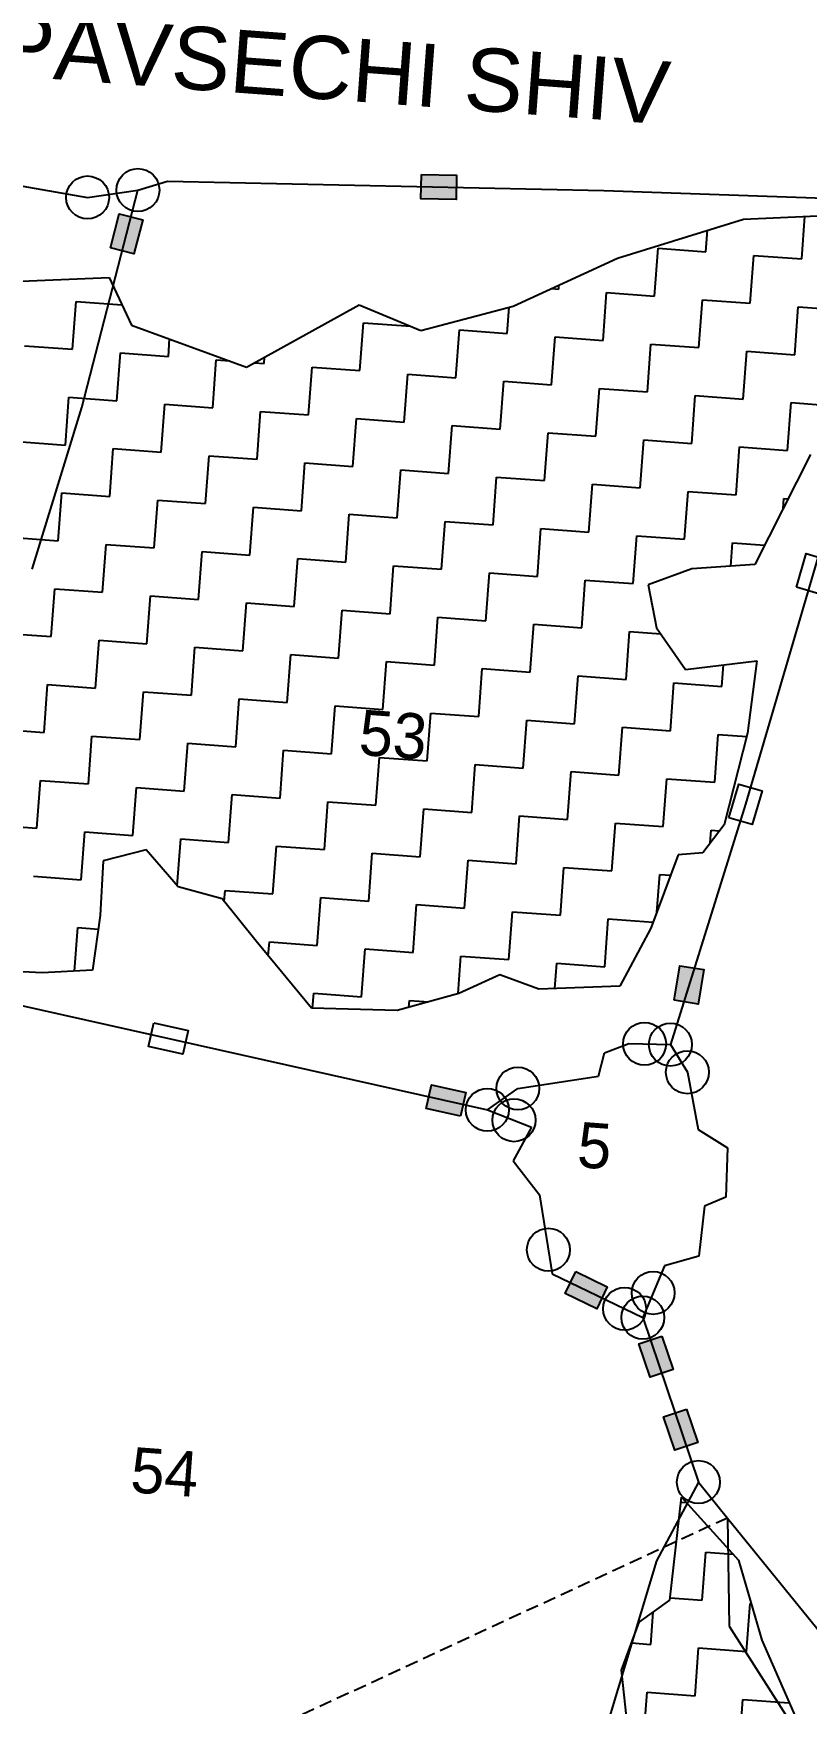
# Model space of a CAD drawing. Header units: metres. Extents: x 317417 to 320594, y 1863773 to 1867597.
# Drawn here: x 319473 to 319778, y 1865968 to 1866628 of the extents above; entities that cross this region are included whole.
import ezdxf

# ---------------------------------------------------------------- set-up
doc = ezdxf.new("R2010")
doc.units = ezdxf.units.M
doc.header["$MEASUREMENT"] = 0
doc.linetypes.add('DASHED', pattern=[0.75, 0.5, -0.25])
for name, color, linetype in [('LINE_FOOTPATH', 1, 'DASHED'), ('LINE_WATER', 4, 'Continuous'), ('POLY_HATCH', 12, 'Continuous'), ('POLY_PARCEL', 6, 'Continuous'), ('TEXT_MAPOUT', 7, 'Continuous'), ('TEXT_PARCEL', 7, 'Continuous'), ('V_BOUND_LINE', 7, 'Continuous')]:
    doc.layers.add(name, color=color, linetype=linetype)
doc.styles.get("Standard").update_dxf_attribs({"font": 'arial.ttf'})
doc.styles.add('TEXT_MAP', font='')
doc.styles.get('TEXT_MAP').set_extended_font_data('Kruti Dev 050')

msp = doc.modelspace()

# ---------------------------------------------------------------- hatches: boundary and pattern name
for points in [[(319639.83, 1866562.69), (319640.04, 1866572.28), (319626.18, 1866572.57), (319625.97, 1866562.98)], [(319516.05, 1866554.6), (319506.77, 1866557.01), (319503.3, 1866543.58), (319512.58, 1866541.18)], [(319737.72, 1866258.39), (319728.25, 1866259.92), (319726.03, 1866246.24), (319735.5, 1866244.7)], [(319630.17, 1866212.81), (319628.07, 1866203.45), (319641.6, 1866200.42), (319643.7, 1866209.78)], [(319695.39, 1866124.35), (319699.57, 1866132.98), (319687.1, 1866139.03), (319682.91, 1866130.4)], [(319716.47, 1866097.35), (319725.56, 1866100.42), (319721.12, 1866113.56), (319712.03, 1866110.49)], [(319726.23, 1866068.47), (319735.32, 1866071.54), (319730.88, 1866084.67), (319721.79, 1866081.6)]]:
    msp.add_hatch(color=256).paths.add_polyline_path(points)

# ---------------------------------------------------------------- linework, layer by layer
for points in [[(319626.18, 1866572.57), (319640.04, 1866572.28), (319639.83, 1866562.69), (319625.97, 1866562.98)], [(319503.3, 1866543.58), (319506.77, 1866557.01), (319516.05, 1866554.6), (319512.58, 1866541.18)], [(319774.29, 1866409.43), (319778.18, 1866422.73), (319787.39, 1866420.04), (319783.49, 1866406.73)], [(319747.64, 1866318.4), (319751.54, 1866331.7), (319760.74, 1866329.01), (319756.85, 1866315.7)], [(319726.03, 1866246.24), (319728.25, 1866259.92), (319737.72, 1866258.39), (319735.5, 1866244.7)], [(319520.39, 1866237.37), (319533.92, 1866234.34), (319531.82, 1866224.99), (319518.29, 1866228.01)], [(319641.6, 1866200.42), (319628.07, 1866203.45), (319630.17, 1866212.81), (319643.7, 1866209.78)], [(319687.1, 1866139.03), (319699.57, 1866132.98), (319695.39, 1866124.35), (319682.91, 1866130.4)], [(319721.12, 1866113.56), (319725.56, 1866100.42), (319716.47, 1866097.35), (319712.03, 1866110.49)], [(319730.88, 1866084.67), (319735.32, 1866071.54), (319726.23, 1866068.47), (319721.79, 1866081.6)]]:
    msp.add_lwpolyline(points, close=True)
for centre in [(319494.24, 1866563.47), (319514.15, 1866566.4), (319714.29, 1866229.04), (319724.51, 1866228.74), (319731.23, 1866217.79), (319664.22, 1866211.4), (319652.18, 1866202.97), (319662.71, 1866198.86), (319676.29, 1866147.69), (319717.68, 1866130.6), (319706.41, 1866124.33), (319713.6, 1866120.84), (319735.55, 1866055.87)]:
    msp.add_circle(centre, 8.48)
at = {"layer": 'LINE_FOOTPATH', "ltscale": 10}
msp.add_line((319747.06, 1866041.67), (319562.13, 1865956.13), dxfattribs=at)
at = {"layer": 'LINE_WATER'}
for p, q in [((319747.06, 1866041.67), (319747.69, 1865998.93)), ((319747.69, 1865998.93), (319773.91, 1865957.83))]:
    msp.add_line(p, q, dxfattribs=at)
at = {"layer": 'POLY_HATCH'}
for p, q in [((319703.6, 1866539.49), (319753.35, 1866554.92)), ((319753.35, 1866554.92), (319791.48, 1866556.64)), ((319662.42, 1866520.49), (319703.6, 1866539.49)), ((319464.81, 1866530.26), (319502.73, 1866531.86)), ((319502.73, 1866531.86), (319511.64, 1866513.05)), ((319557.05, 1866496.44), (319601.59, 1866521.08)), ((319601.59, 1866521.08), (319625.87, 1866510.94)), ((319625.87, 1866510.94), (319662.42, 1866520.49)), ((319511.64, 1866513.05), (319557.05, 1866496.44)), ((319779.88, 1866461.84), (319757.9, 1866418.43)), ((319732.95, 1866416.74), (319715.75, 1866410.42)), ((319757.9, 1866418.43), (319732.95, 1866416.74)), ((319715.75, 1866410.42), (319719.05, 1866393.47)), ((319719.05, 1866393.47), (319730.5, 1866376.93)), ((319730.5, 1866376.93), (319758.63, 1866380.41)), ((319758.63, 1866380.41), (319754.99, 1866351.83)), ((319754.99, 1866351.83), (319745.7, 1866315.57)), ((319745.7, 1866315.57), (319737.28, 1866304.56)), ((319500.37, 1866301.4), (319499.27, 1866279.72)), ((319517.42, 1866305.7), (319500.37, 1866301.4)), ((319530.02, 1866291.1), (319517.42, 1866305.7)), ((319727.59, 1866303.76), (319716.82, 1866274.7)), ((319737.28, 1866304.56), (319727.59, 1866303.76)), ((319547.4, 1866286.27), (319530.02, 1866291.1)), ((319560.85, 1866269.58), (319547.4, 1866286.27)), ((319499.27, 1866279.72), (319496.15, 1866258.19)), ((319716.82, 1866274.7), (319704.48, 1866251.82)), ((319582.71, 1866243.15), (319560.85, 1866269.58)), ((319476.31, 1866257.13), (319457.62, 1866258.01)), ((319496.15, 1866258.19), (319476.31, 1866257.13)), ((319657.18, 1866256.35), (319640.92, 1866248.95)), ((319672.46, 1866250.66), (319657.18, 1866256.35)), ((319640.92, 1866248.95), (319616.59, 1866242.15)), ((319704.48, 1866251.82), (319672.46, 1866250.66)), ((319616.59, 1866242.15), (319582.71, 1866243.15)), ((319724.25, 1866009.16), (319728.88, 1866049.86)), ((319728.88, 1866049.86), (319751.45, 1866024.97)), ((319751.45, 1866024.97), (319760.58, 1865993.44)), ((319712.21, 1866000.56), (319724.25, 1866009.16)), ((319705.24, 1865981.52), (319712.21, 1866000.56)), ((319760.58, 1865993.44), (319777.42, 1865954.88)), ((319708.67, 1865948.81), (319705.24, 1865981.52))]:
    msp.add_line(p, q, dxfattribs=at)
at = {"layer": 'POLY_HATCH', "linetype": 'Continuous'}
for p, q in [((319776.41, 1866539.17), (319777.66, 1866556.02)), ((319738.56, 1866541.98), (319739.19, 1866550.53)), ((319718.23, 1866524.46), (319719.63, 1866543.39)), ((319719.63, 1866543.39), (319738.56, 1866541.98)), ((319756.08, 1866521.65), (319757.49, 1866540.58)), ((319757.49, 1866540.58), (319776.41, 1866539.17)), ((319677.58, 1866527.48), (319680.38, 1866527.27)), ((319680.38, 1866527.27), (319680.49, 1866528.83)), ((319697.9, 1866506.94), (319699.3, 1866525.87)), ((319699.3, 1866525.87), (319718.23, 1866524.46)), ((319488.31, 1866503.48), (319489.71, 1866522.41)), ((319489.71, 1866522.41), (319507.85, 1866521.06)), ((319660.05, 1866509.76), (319660.81, 1866520.07)), ((319735.75, 1866504.13), (319737.15, 1866523.06)), ((319737.15, 1866523.06), (319756.08, 1866521.65)), ((319773.6, 1866501.32), (319775.01, 1866520.25)), ((319775.01, 1866520.25), (319793.93, 1866518.84)), ((319601.86, 1866495.05), (319603.27, 1866513.97)), ((319603.27, 1866513.97), (319621.94, 1866512.59)), ((319469.38, 1866504.89), (319488.31, 1866503.48)), ((319526.16, 1866500.67), (319526.67, 1866507.56)), ((319639.71, 1866492.24), (319641.12, 1866511.16)), ((319641.12, 1866511.16), (319660.05, 1866509.76)), ((319677.57, 1866489.42), (319678.97, 1866508.35)), ((319678.97, 1866508.35), (319697.9, 1866506.94)), ((319715.42, 1866486.61), (319716.82, 1866505.54)), ((319716.82, 1866505.54), (319735.75, 1866504.13)), ((319505.83, 1866483.15), (319507.23, 1866502.08)), ((319507.23, 1866502.08), (319526.16, 1866500.67)), ((319543.68, 1866480.34), (319545.09, 1866499.26)), ((319545.09, 1866499.26), (319550.42, 1866498.87)), ((319564.01, 1866497.86), (319564.2, 1866500.4)), ((319753.27, 1866483.8), (319754.67, 1866502.73)), ((319754.67, 1866502.73), (319773.6, 1866501.32)), ((319560.13, 1866498.15), (319564.01, 1866497.86)), ((319581.53, 1866477.53), (319582.94, 1866496.45)), ((319582.94, 1866496.45), (319601.86, 1866495.05)), ((319619.38, 1866474.72), (319620.79, 1866493.64)), ((319620.79, 1866493.64), (319639.71, 1866492.24)), ((319657.23, 1866471.9), (319658.64, 1866490.83)), ((319658.64, 1866490.83), (319677.57, 1866489.42)), ((319695.09, 1866469.09), (319696.49, 1866488.02)), ((319696.49, 1866488.02), (319715.42, 1866486.61)), ((319732.94, 1866466.28), (319734.34, 1866485.21)), ((319734.34, 1866485.21), (319753.27, 1866483.8)), ((319485.5, 1866465.63), (319486.9, 1866484.56)), ((319486.9, 1866484.56), (319505.83, 1866483.15)), ((319523.35, 1866462.82), (319524.75, 1866481.74)), ((319524.75, 1866481.74), (319543.68, 1866480.34)), ((319561.2, 1866460.01), (319562.61, 1866478.93)), ((319562.61, 1866478.93), (319581.53, 1866477.53)), ((319770.79, 1866463.47), (319772.19, 1866482.39)), ((319772.19, 1866482.39), (319787.15, 1866481.28)), ((319599.05, 1866457.2), (319600.46, 1866476.12)), ((319600.46, 1866476.12), (319619.38, 1866474.72)), ((319636.9, 1866454.38), (319638.31, 1866473.31)), ((319638.31, 1866473.31), (319657.23, 1866471.9)), ((319466.57, 1866467.04), (319485.5, 1866465.63)), ((319674.75, 1866451.57), (319676.16, 1866470.5)), ((319676.16, 1866470.5), (319695.09, 1866469.09)), ((319712.61, 1866448.76), (319714.01, 1866467.69)), ((319714.01, 1866467.69), (319732.94, 1866466.28)), ((319503.02, 1866445.3), (319504.42, 1866464.22)), ((319504.42, 1866464.22), (319523.35, 1866462.82)), ((319540.87, 1866442.49), (319542.27, 1866461.41)), ((319542.27, 1866461.41), (319561.2, 1866460.01)), ((319750.46, 1866445.95), (319751.86, 1866464.87)), ((319751.86, 1866464.87), (319770.79, 1866463.47)), ((319578.72, 1866439.68), (319580.13, 1866458.6)), ((319580.13, 1866458.6), (319599.05, 1866457.2)), ((319616.57, 1866436.86), (319617.98, 1866455.79)), ((319617.98, 1866455.79), (319636.9, 1866454.38)), ((319654.42, 1866434.05), (319655.83, 1866452.98)), ((319655.83, 1866452.98), (319674.75, 1866451.57)), ((319482.69, 1866427.78), (319484.09, 1866446.7)), ((319484.09, 1866446.7), (319503.02, 1866445.3)), ((319692.27, 1866431.24), (319693.68, 1866450.17)), ((319693.68, 1866450.17), (319712.61, 1866448.76)), ((319730.12, 1866428.43), (319731.53, 1866447.35)), ((319731.53, 1866447.35), (319750.46, 1866445.95)), ((319520.54, 1866424.97), (319521.94, 1866443.89)), ((319521.94, 1866443.89), (319540.87, 1866442.49)), ((319558.39, 1866422.16), (319559.79, 1866441.08)), ((319559.79, 1866441.08), (319578.72, 1866439.68)), ((319769.08, 1866440.51), (319769.38, 1866444.54)), ((319769.38, 1866444.54), (319771.06, 1866444.42)), ((319596.24, 1866419.34), (319597.65, 1866438.27)), ((319597.65, 1866438.27), (319616.57, 1866436.86)), ((319634.09, 1866416.53), (319635.5, 1866435.46)), ((319635.5, 1866435.46), (319654.42, 1866434.05)), ((319671.94, 1866413.72), (319673.35, 1866432.65)), ((319673.35, 1866432.65), (319692.27, 1866431.24)), ((319463.76, 1866429.18), (319482.69, 1866427.78)), ((319500.2, 1866407.45), (319501.61, 1866426.37)), ((319501.61, 1866426.37), (319520.54, 1866424.97)), ((319709.79, 1866410.91), (319711.2, 1866429.83)), ((319711.2, 1866429.83), (319730.12, 1866428.43)), ((319748.36, 1866417.78), (319749.05, 1866427.02)), ((319749.05, 1866427.02), (319761.78, 1866426.08)), ((319538.06, 1866404.64), (319539.46, 1866423.56)), ((319539.46, 1866423.56), (319558.39, 1866422.16)), ((319575.91, 1866401.82), (319577.31, 1866420.75)), ((319577.31, 1866420.75), (319596.24, 1866419.34)), ((319613.76, 1866399.01), (319615.16, 1866417.94)), ((319615.16, 1866417.94), (319634.09, 1866416.53)), ((319651.61, 1866396.2), (319653.02, 1866415.13)), ((319653.02, 1866415.13), (319671.94, 1866413.72)), ((319479.87, 1866389.93), (319481.28, 1866408.85)), ((319481.28, 1866408.85), (319500.2, 1866407.45)), ((319517.72, 1866387.12), (319519.13, 1866406.04)), ((319519.13, 1866406.04), (319538.06, 1866404.64)), ((319689.46, 1866393.39), (319690.87, 1866412.31)), ((319690.87, 1866412.31), (319709.79, 1866410.91)), ((319555.58, 1866384.3), (319556.98, 1866403.23)), ((319556.98, 1866403.23), (319575.91, 1866401.82)), ((319593.43, 1866381.49), (319594.83, 1866400.42)), ((319594.83, 1866400.42), (319613.76, 1866399.01)), ((319631.28, 1866378.68), (319632.68, 1866397.61)), ((319632.68, 1866397.61), (319651.61, 1866396.2)), ((319669.13, 1866375.87), (319670.54, 1866394.8)), ((319670.54, 1866394.8), (319689.46, 1866393.39)), ((319460.95, 1866391.33), (319479.87, 1866389.93)), ((319497.39, 1866369.6), (319498.8, 1866388.52)), ((319498.8, 1866388.52), (319517.72, 1866387.12)), ((319706.98, 1866373.06), (319708.39, 1866391.98)), ((319708.39, 1866391.98), (319720.72, 1866391.07)), ((319535.24, 1866366.78), (319536.65, 1866385.71)), ((319536.65, 1866385.71), (319555.58, 1866384.3)), ((319573.1, 1866363.97), (319574.5, 1866382.9)), ((319574.5, 1866382.9), (319593.43, 1866381.49)), ((319610.95, 1866361.16), (319612.35, 1866380.09)), ((319612.35, 1866380.09), (319631.28, 1866378.68)), ((319648.8, 1866358.35), (319650.2, 1866377.28)), ((319650.2, 1866377.28), (319669.13, 1866375.87)), ((319686.65, 1866355.54), (319688.06, 1866374.46)), ((319688.06, 1866374.46), (319706.98, 1866373.06)), ((319744.83, 1866370.25), (319745.47, 1866378.78)), ((319477.06, 1866352.08), (319478.47, 1866371)), ((319478.47, 1866371), (319497.39, 1866369.6)), ((319514.91, 1866349.26), (319516.32, 1866368.19)), ((319516.32, 1866368.19), (319535.24, 1866366.78)), ((319724.5, 1866352.73), (319725.91, 1866371.65)), ((319725.91, 1866371.65), (319744.83, 1866370.25)), ((319552.76, 1866346.45), (319554.17, 1866365.38)), ((319554.17, 1866365.38), (319573.1, 1866363.97)), ((319590.62, 1866343.64), (319592.02, 1866362.57)), ((319592.02, 1866362.57), (319610.95, 1866361.16)), ((319628.47, 1866340.83), (319629.87, 1866359.76)), ((319629.87, 1866359.76), (319648.8, 1866358.35)), ((319458.14, 1866353.48), (319477.06, 1866352.08)), ((319666.32, 1866338.02), (319667.72, 1866356.94)), ((319667.72, 1866356.94), (319686.65, 1866355.54)), ((319704.17, 1866335.21), (319705.58, 1866354.13)), ((319705.58, 1866354.13), (319724.5, 1866352.73)), ((319494.58, 1866331.74), (319495.99, 1866350.67)), ((319495.99, 1866350.67), (319514.91, 1866349.26)), ((319532.43, 1866328.93), (319533.84, 1866347.86)), ((319533.84, 1866347.86), (319552.76, 1866346.45)), ((319742.02, 1866332.39), (319743.43, 1866351.32)), ((319743.43, 1866351.32), (319754.64, 1866350.49)), ((319570.28, 1866326.12), (319571.69, 1866345.05)), ((319571.69, 1866345.05), (319590.62, 1866343.64)), ((319608.14, 1866323.31), (319609.54, 1866342.24)), ((319609.54, 1866342.24), (319628.47, 1866340.83)), ((319645.99, 1866320.5), (319647.39, 1866339.42)), ((319647.39, 1866339.42), (319666.32, 1866338.02)), ((319683.84, 1866317.69), (319685.24, 1866336.61)), ((319685.24, 1866336.61), (319704.17, 1866335.21)), ((319721.69, 1866314.87), (319723.1, 1866333.8)), ((319723.1, 1866333.8), (319742.02, 1866332.39)), ((319474.25, 1866314.22), (319475.66, 1866333.15)), ((319475.66, 1866333.15), (319494.58, 1866331.74)), ((319512.1, 1866311.41), (319513.51, 1866330.34)), ((319513.51, 1866330.34), (319532.43, 1866328.93)), ((319549.95, 1866308.6), (319551.36, 1866327.53)), ((319551.36, 1866327.53), (319570.28, 1866326.12)), ((319587.8, 1866305.79), (319589.21, 1866324.72)), ((319589.21, 1866324.72), (319608.14, 1866323.31)), ((319625.66, 1866302.98), (319627.06, 1866321.9)), ((319627.06, 1866321.9), (319645.99, 1866320.5)), ((319455.32, 1866315.63), (319474.25, 1866314.22)), ((319663.51, 1866300.17), (319664.91, 1866319.09)), ((319664.91, 1866319.09), (319683.84, 1866317.69)), ((319701.36, 1866297.35), (319702.76, 1866316.28)), ((319702.76, 1866316.28), (319721.69, 1866314.87)), ((319740.24, 1866308.43), (319740.62, 1866313.47)), ((319740.62, 1866313.47), (319743.91, 1866313.22)), ((319491.77, 1866293.89), (319493.18, 1866312.82)), ((319493.18, 1866312.82), (319512.1, 1866311.41)), ((319529.65, 1866291.52), (319531.03, 1866310.01)), ((319531.03, 1866310.01), (319549.95, 1866308.6)), ((319567.47, 1866288.27), (319568.88, 1866307.2)), ((319568.88, 1866307.2), (319587.8, 1866305.79)), ((319605.32, 1866285.46), (319606.73, 1866304.38)), ((319606.73, 1866304.38), (319625.66, 1866302.98)), ((319643.18, 1866282.65), (319644.58, 1866301.57)), ((319644.58, 1866301.57), (319663.51, 1866300.17)), ((319472.84, 1866295.3), (319491.77, 1866293.89)), ((319681.03, 1866279.84), (319682.43, 1866298.76)), ((319682.43, 1866298.76), (319701.36, 1866297.35)), ((319719.18, 1866281.05), (319720.28, 1866295.95)), ((319720.28, 1866295.95), (319724.58, 1866295.63)), ((319548.22, 1866285.25), (319548.55, 1866289.68)), ((319548.55, 1866289.68), (319567.47, 1866288.27)), ((319584.99, 1866267.94), (319586.4, 1866286.86)), ((319586.4, 1866286.86), (319605.32, 1866285.46)), ((319622.84, 1866265.13), (319624.25, 1866284.05)), ((319624.25, 1866284.05), (319643.18, 1866282.65)), ((319660.7, 1866262.32), (319662.1, 1866281.24)), ((319662.1, 1866281.24), (319681.03, 1866279.84)), ((319489.09, 1866257.81), (319490.36, 1866274.97)), ((319490.36, 1866274.97), (319498.49, 1866274.36)), ((319698.55, 1866259.5), (319699.95, 1866278.43)), ((319699.95, 1866278.43), (319717.72, 1866277.11)), ((319565.65, 1866263.77), (319566.07, 1866269.34)), ((319566.07, 1866269.34), (319584.99, 1866267.94)), ((319602.51, 1866247.61), (319603.92, 1866266.53)), ((319603.92, 1866266.53), (319622.84, 1866265.13)), ((319640.67, 1866248.88), (319641.77, 1866263.72)), ((319641.77, 1866263.72), (319660.7, 1866262.32)), ((319678.88, 1866250.89), (319679.62, 1866260.91)), ((319679.62, 1866260.91), (319698.55, 1866259.5)), ((319583.15, 1866243.14), (319583.59, 1866249.01)), ((319583.59, 1866249.01), (319602.51, 1866247.61)), ((319621.23, 1866243.45), (319621.44, 1866246.2)), ((319621.44, 1866246.2), (319629.05, 1866245.64)), ((319728.66, 1866047.94), (319730.76, 1866047.78)), ((319737.05, 1866009.25), (319738.45, 1866028.18)), ((319738.45, 1866028.18), (319749.27, 1866027.37)), ((319724.37, 1866010.19), (319737.05, 1866009.25)), ((319716.72, 1865991.73), (319717.66, 1866004.45)), ((319754.57, 1865988.92), (319755.97, 1866007.85)), ((319755.97, 1866007.85), (319756.42, 1866007.81)), ((319709.18, 1865992.29), (319716.72, 1865991.73)), ((319734.24, 1865971.4), (319735.64, 1865990.33)), ((319735.64, 1865990.33), (319754.57, 1865988.92)), ((319713.91, 1865953.88), (319715.31, 1865972.81)), ((319715.31, 1865972.81), (319734.24, 1865971.4)), ((319751.76, 1865951.07), (319753.16, 1865969.99)), ((319753.16, 1865969.99), (319771.41, 1865968.64))]:
    msp.add_line(p, q, dxfattribs=at)
at = {"layer": 'POLY_PARCEL'}
for p, q in [((319491.93, 1866480.46), (319514.15, 1866566.4)), ((319472.32, 1866416.65), (319491.93, 1866480.46)), ((319428.01, 1866253.12), (319652.18, 1866202.97)), ((319698.46, 1866225.44), (319708.07, 1866229.21)), ((319708.07, 1866229.21), (319724.51, 1866228.74)), ((319696.05, 1866216.29), (319698.46, 1866225.44)), ((319664.22, 1866211.4), (319696.05, 1866216.29)), ((319652.18, 1866202.97), (319664.22, 1866211.4)), ((319652.18, 1866202.97), (319669.65, 1866196.15)), ((319669.65, 1866196.15), (319662.44, 1866182.87)), ((319662.44, 1866182.87), (319672.85, 1866169.32)), ((319672.85, 1866169.32), (319677.8, 1866138.21)), ((319677.8, 1866138.21), (319713.6, 1866120.84)), ((319735.55, 1866055.87), (319719.04, 1866024.81)), ((319719.04, 1866024.81), (319687.46, 1865919.88))]:
    msp.add_line(p, q, dxfattribs=at)
at = {"layer": 'V_BOUND_LINE'}
for p, q in [((319256.86, 1866604.59), (319494.24, 1866563.47)), ((319494.24, 1866563.47), (319514.15, 1866566.4)), ((319514.15, 1866566.4), (319525.88, 1866569.93)), ((319525.88, 1866569.93), (319698.14, 1866566.23)), ((319698.14, 1866566.23), (319823.91, 1866561.88)), ((319823.91, 1866561.88), (319754.19, 1866323.7)), ((319754.19, 1866323.7), (319724.51, 1866228.74)), ((319724.51, 1866228.74), (319731.23, 1866217.79)), ((319731.23, 1866217.79), (319735.47, 1866195.23)), ((319735.47, 1866195.23), (319747.05, 1866187.9)), ((319747.05, 1866187.9), (319746.46, 1866168.51)), ((319746.46, 1866168.51), (319738.01, 1866164.92)), ((319738.01, 1866164.92), (319735.7, 1866145.1)), ((319735.7, 1866145.1), (319722.17, 1866141.32)), ((319722.17, 1866141.32), (319713.6, 1866120.84)), ((319713.6, 1866120.84), (319735.55, 1866055.87)), ((319735.55, 1866055.87), (319747.06, 1866041.67)), ((319747.06, 1866041.67), (319792.62, 1865985.47))]:
    msp.add_line(p, q, dxfattribs=at)

# ---------------------------------------------------------------- texts
at = {"layer": 'TEXT_MAPOUT'}
msp.add_text('KASBE PAVSECHI SHIV', height=24.9053, rotation=355.75189, dxfattribs=at).set_placement((319331.88, 1866621.32))
at = {"layer": 'TEXT_PARCEL', "style": 'TEXT_MAP'}
for s, height, p in [('53', 17.932, (319601.03, 1866343.29)), ('5', 17.93, (319687.28, 1866180.38)), ('54', 17.932, (319510.78, 1866051.89))]:
    msp.add_text(s, height=height, rotation=355.75189, dxfattribs=at).set_placement(p)

doc.saveas('drawing.dxf')
